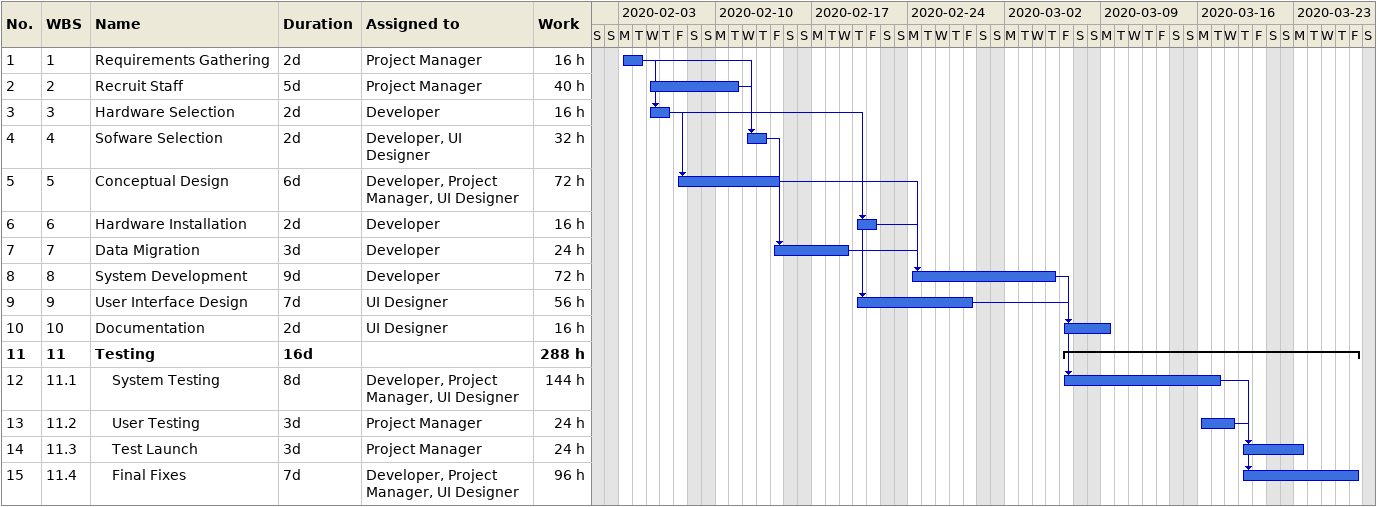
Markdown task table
| ID | WBS | Task | Duration | Start | Finish | Predecessors | Resources | Work (h) |
|---|---|---|---|---|---|---|---|---|
| 1 | 1 | Requirements Gathering | 2d | 2020-02-03 | 2020-02-04 |  | Project Manager | 16 |
| 2 | 2 | Recruit Staff | 5d | 2020-02-05 | 2020-02-11 |  | Project Manager | 40 |
| 3 | 3 | Hardware Selection | 2d | 2020-02-05 | 2020-02-06 | 1 | Developer | 16 |
| 4 | 4 | Sofware Selection | 2d | 2020-02-12 | 2020-02-13 | 1, 2 | Developer, UI Designer | 32 |
| 5 | 5 | Conceptual Design | 6d | 2020-02-07 | 2020-02-14 | 3 | Developer, Project Manager, UI Designer | 72 |
| 6 | 6 | Hardware Installation | 2d | 2020-02-20 | 2020-02-21 | 3 | Developer | 16 |
| 7 | 7 | Data Migration | 3d | 2020-02-14 | 2020-02-19 | 4 | Developer | 24 |
| 8 | 8 | System Development | 9d | 2020-02-24 | 2020-03-05 | 5, 6, 7 | Developer | 72 |
| 9 | 9 | User Interface Design | 7d | 2020-02-20 | 2020-02-28 | 5, 7 | UI Designer | 56 |
| 10 | 10 | Documentation | 2d | 2020-03-06 | 2020-03-09 | 8, 9 | UI Designer | 16 |
| 11 | 11 | **Testing** | 16d | 2020-03-06 | 2020-03-27 |  |  | 288 |
| 12 | 11.1 | System Testing | 8d | 2020-03-06 | 2020-03-17 | 8 | Developer, Project Manager, UI Designer | 144 |
| 13 | 11.2 | User Testing | 3d | 2020-03-16 | 2020-03-18 |  | Project Manager | 24 |
| 14 | 11.3 | Test Launch | 3d | 2020-03-19 | 2020-03-23 | 12 | Project Manager | 24 |
| 15 | 11.4 | Final Fixes | 7d | 2020-03-19 | 2020-03-27 | 13 | Developer, Project Manager, UI Designer | 96 |
